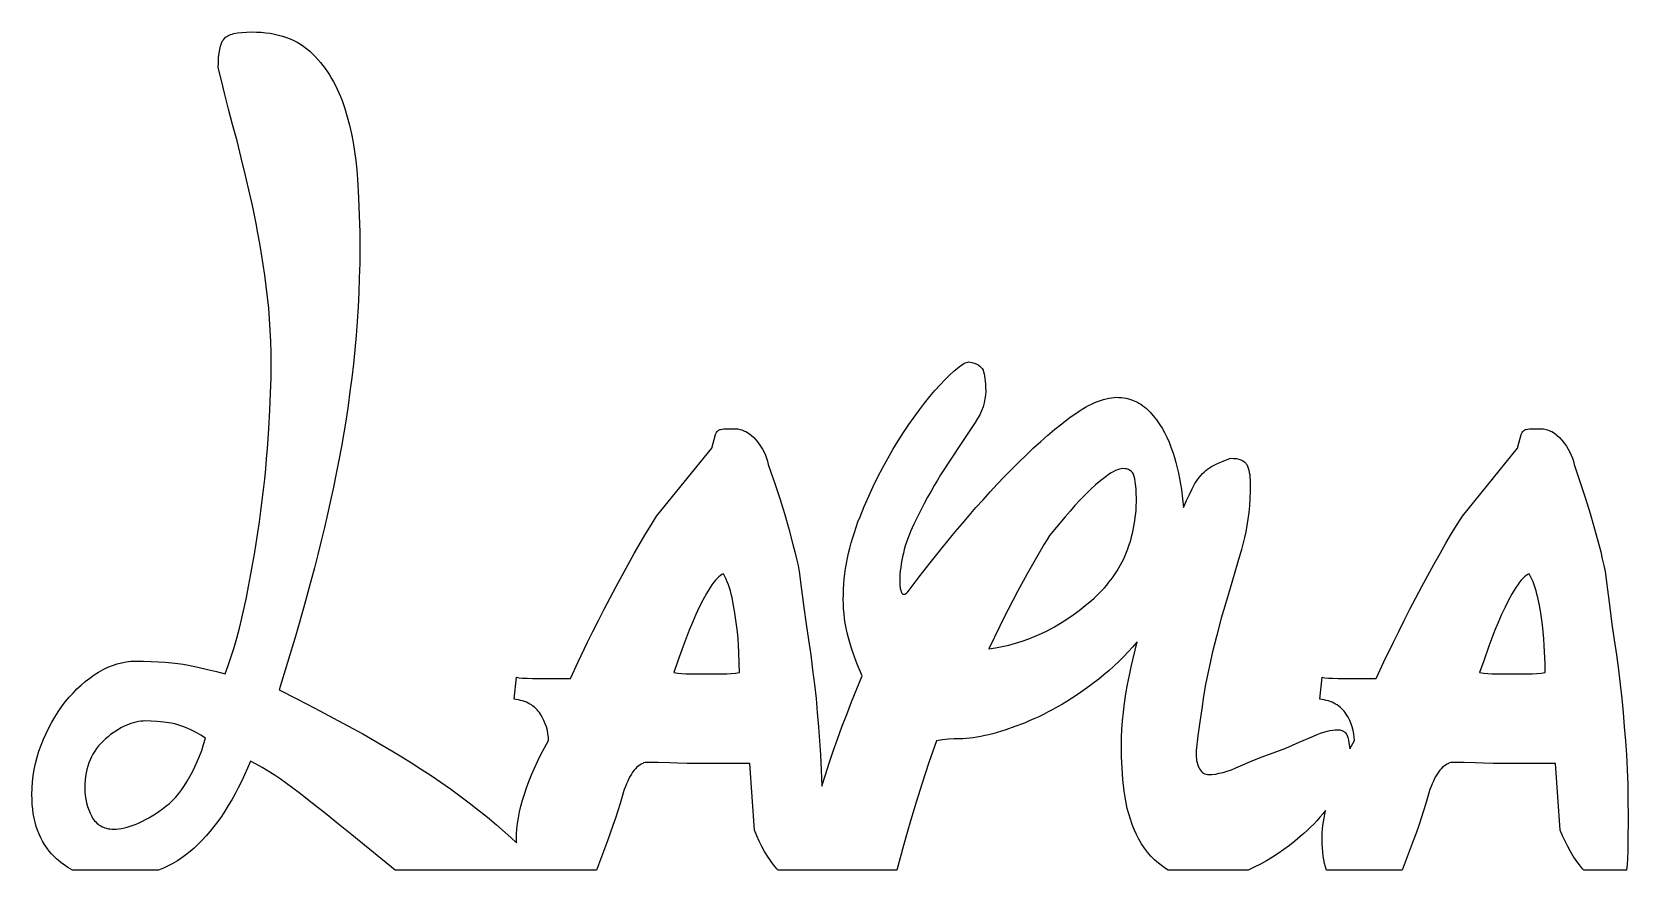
# Model space of a CAD drawing. Extents: x 42 to 180, y 16 to 89.
import ezdxf

# ---------------------------------------------------------------- set-up
doc = ezdxf.new("R2010")
doc.units = 0
doc.layers.add('CAMADA_1', color=18, linetype='CONTINUOUS')

msp = doc.modelspace()

# ---------------------------------------------------------------- linework, layer by layer
at = {"layer": 'CAMADA_1'}
for points in [[(45.25, 16.37), (45.04, 16.48), (44.83, 16.6), (44.63, 16.73), (44.43, 16.87), (44.23, 17.02), (44.04, 17.18), (43.85, 17.34), (43.67, 17.52), (43.43, 17.76), (43.22, 18.01), (43.01, 18.28), (42.82, 18.56), (42.65, 18.85), (42.49, 19.16), (42.35, 19.47), (42.22, 19.8), (42.1, 20.14), (42, 20.5), (41.92, 20.86), (41.85, 21.24), (41.8, 21.63), (41.76, 22.04), (41.74, 22.45), (41.73, 22.88), (41.75, 23.43), (41.78, 23.97), (41.84, 24.51), (41.93, 25.04), (42.04, 25.57), (42.18, 26.1), (42.34, 26.63), (42.53, 27.15), (42.73, 27.67), (42.96, 28.17), (43.19, 28.65), (43.45, 29.13), (43.71, 29.58), (44, 30.03), (44.3, 30.46), (44.61, 30.88), (44.94, 31.28), (45.28, 31.65), (45.62, 32.01), (45.98, 32.34), (46.34, 32.65), (46.72, 32.94), (47.1, 33.21), (47.49, 33.46), (47.89, 33.68), (48.29, 33.87), (48.68, 34.03), (49.08, 34.17), (49.48, 34.27), (49.88, 34.34), (50.27, 34.39), (50.67, 34.4), (51.37, 34.4), (52.04, 34.38), (52.66, 34.35), (53.25, 34.32), (53.81, 34.27), (54.32, 34.21), (54.8, 34.14), (55.24, 34.05), (56.07, 33.88), (56.88, 33.69), (57.66, 33.51), (58.42, 33.31), (58.69, 34.04), (58.94, 34.8), (59.19, 35.59), (59.42, 36.4), (59.65, 37.24), (59.86, 38.1), (60.06, 39), (60.26, 39.91), (60.44, 40.85), (60.61, 41.78), (60.78, 42.71), (60.94, 43.64), (61.09, 44.57), (61.23, 45.5), (61.37, 46.43), (61.5, 47.36), (61.62, 48.29), (61.73, 49.2), (61.83, 50.11), (61.92, 51), (62, 51.88), (62.07, 52.75), (62.14, 53.61), (62.19, 54.46), (62.28, 56.08), (62.34, 57.54), (62.38, 58.86), (62.39, 60.03), (62.38, 61.01), (62.36, 62), (62.31, 62.97), (62.25, 63.94), (62.18, 64.89), (62.08, 65.84), (61.97, 66.79), (61.84, 67.72), (61.7, 68.65), (61.56, 69.56), (61.41, 70.45), (61.25, 71.34), (61.08, 72.2), (60.91, 73.06), (60.74, 73.9), (60.55, 74.72), (60.18, 76.33), (59.81, 77.87), (59.44, 79.33), (59.06, 80.73), (58.71, 82.06), (58.38, 83.33), (58.09, 84.52), (57.82, 85.65), (57.83, 86.1), (57.85, 86.51), (57.89, 86.88), (57.95, 87.21), (58.02, 87.5), (58.1, 87.75), (58.15, 87.86), (58.2, 87.96), (58.26, 88.05), (58.32, 88.13), (58.39, 88.2), (58.46, 88.27), (58.55, 88.33), (58.65, 88.39), (58.76, 88.45), (58.89, 88.5), (59.02, 88.54), (59.16, 88.58), (59.48, 88.64), (59.85, 88.69), (60.25, 88.72), (60.7, 88.73), (61.12, 88.72), (61.52, 88.7), (61.92, 88.66), (62.3, 88.61), (62.67, 88.54), (63.03, 88.46), (63.37, 88.37), (63.71, 88.26), (64.03, 88.13), (64.34, 87.99), (64.64, 87.84), (64.93, 87.67), (65.21, 87.48), (65.47, 87.28), (65.72, 87.07), (65.97, 86.84), (66.2, 86.6), (66.42, 86.35), (66.64, 86.1), (66.85, 85.84), (67.05, 85.57), (67.24, 85.29), (67.43, 85.01), (67.6, 84.72), (67.77, 84.42), (67.94, 84.11), (68.09, 83.8), (68.24, 83.48), (68.38, 83.15), (68.51, 82.82), (68.63, 82.47), (68.75, 82.12), (68.96, 81.41), (69.15, 80.68), (69.32, 79.94), (69.47, 79.18), (69.59, 78.41), (69.7, 77.63), (69.78, 76.83), (69.84, 76.02), (69.93, 74.41), (69.99, 72.89), (70.03, 71.43), (70.04, 70.06), (70.03, 68.77), (70, 67.5), (69.96, 66.23), (69.9, 64.98), (69.82, 63.74), (69.73, 62.51), (69.62, 61.28), (69.49, 60.08), (69.35, 58.87), (69.19, 57.68), (69.03, 56.48), (68.85, 55.3), (68.65, 54.11), (68.45, 52.93), (68.23, 51.76), (68, 50.59), (67.76, 49.42), (67.51, 48.26), (67.25, 47.1), (66.98, 45.94), (66.71, 44.78), (66.42, 43.62), (66.12, 42.46), (65.82, 41.3), (65.18, 38.99), (64.51, 36.65), (63.81, 34.29), (63.09, 31.92), (64.6, 31.15), (66.16, 30.34), (67.78, 29.49), (69.44, 28.59), (70.29, 28.13), (71.13, 27.65), (71.97, 27.16), (72.82, 26.66), (73.66, 26.14), (74.51, 25.61), (75.35, 25.07), (76.2, 24.52), (77.03, 23.95), (77.86, 23.37), (78.68, 22.78), (79.49, 22.17), (80.28, 21.55), (81.06, 20.92), (81.84, 20.27), (82.6, 19.6), (83.09, 19.17), (83.56, 18.72), (83.56, 19.01), (83.57, 19.46), (83.6, 19.92), (83.65, 20.4), (83.73, 20.88), (83.83, 21.38), (83.95, 21.89), (84.09, 22.4), (84.25, 22.93), (84.44, 23.47), (84.64, 24.02), (84.87, 24.58), (85.12, 25.15), (85.39, 25.74), (85.68, 26.33), (86, 26.93), (86.34, 27.55), (86.33, 27.85), (86.29, 28.14), (86.24, 28.43), (86.16, 28.72), (86.06, 29), (85.94, 29.28), (85.8, 29.56), (85.64, 29.83), (85.55, 29.97), (85.45, 30.09), (85.35, 30.21), (85.24, 30.32), (85.12, 30.43), (84.99, 30.53), (84.86, 30.62), (84.72, 30.7), (84.58, 30.78), (84.42, 30.85), (84.26, 30.91), (84.1, 30.97), (83.92, 31.02), (83.74, 31.06), (83.55, 31.1), (83.36, 31.12), (83.56, 33.01), (83.79, 32.97), (84.1, 32.94), (84.49, 32.92), (84.95, 32.91), (88.22, 32.91), (88.89, 34.34), (89.71, 36.04), (90.17, 36.97), (90.64, 37.92), (91.14, 38.88), (91.65, 39.86), (92.17, 40.85), (92.69, 41.81), (93.21, 42.76), (93.74, 43.69), (94.25, 44.58), (94.74, 45.41), (95.22, 46.19), (95.67, 46.92), (100.44, 52.78), (100.74, 53.97), (100.84, 54.14), (100.89, 54.22), (100.95, 54.28), (101, 54.33), (101.06, 54.37), (101.12, 54.4), (101.18, 54.41), (101.32, 54.44), (101.47, 54.45), (101.83, 54.46), (102.43, 54.46), (102.55, 54.46), (102.67, 54.45), (102.79, 54.43), (102.91, 54.4), (103.03, 54.37), (103.15, 54.32), (103.27, 54.27), (103.38, 54.22), (103.61, 54.08), (103.83, 53.91), (104.05, 53.7), (104.26, 53.47), (104.46, 53.22), (104.64, 52.97), (104.8, 52.71), (104.95, 52.45), (105.07, 52.19), (105.17, 51.93), (105.25, 51.66), (105.31, 51.39), (105.9, 49.65), (106.1, 49.06), (106.3, 48.46), (106.7, 47.16), (107.08, 45.82), (107.44, 44.48), (107.61, 43.83), (107.75, 43.23), (107.88, 42.67), (107.99, 42.15), (108.19, 40.55), (108.38, 39.03), (108.58, 37.6), (108.78, 36.24), (108.97, 34.94), (109.14, 33.66), (109.29, 32.4), (109.43, 31.17), (109.54, 29.96), (109.65, 28.74), (109.74, 27.52), (109.82, 26.31), (109.89, 24.98), (109.94, 23.6), (110.25, 24.59), (110.57, 25.6), (110.92, 26.63), (111.28, 27.68), (111.67, 28.74), (112.08, 29.81), (112.5, 30.9), (112.95, 32.01), (113.41, 33.13), (113.23, 33.54), (113.07, 33.95), (112.91, 34.36), (112.76, 34.77), (112.61, 35.18), (112.48, 35.6), (112.35, 36.01), (112.24, 36.43), (112.13, 36.85), (112.04, 37.26), (111.96, 37.68), (111.9, 38.09), (111.85, 38.5), (111.81, 38.91), (111.79, 39.32), (111.78, 39.73), (111.79, 40.17), (111.81, 40.61), (111.83, 41.06), (111.87, 41.5), (111.92, 41.94), (111.99, 42.39), (112.06, 42.83), (112.14, 43.28), (112.24, 43.72), (112.35, 44.17), (112.47, 44.62), (112.6, 45.07), (112.74, 45.52), (112.89, 45.97), (113.05, 46.42), (113.23, 46.87), (113.6, 47.76), (113.98, 48.64), (114.37, 49.49), (114.78, 50.32), (115.2, 51.13), (115.63, 51.91), (116.07, 52.68), (116.53, 53.42), (116.99, 54.14), (117.45, 54.83), (117.91, 55.48), (118.36, 56.1), (118.81, 56.69), (119.26, 57.25), (119.7, 57.77), (120.14, 58.26), (120.57, 58.71), (120.96, 59.1), (121.32, 59.43), (121.65, 59.71), (121.94, 59.93), (122.08, 60.02), (122.2, 60.09), (122.32, 60.15), (122.43, 60.2), (122.54, 60.23), (122.63, 60.25), (122.87, 60.2), (123.08, 60.14), (123.27, 60.06), (123.43, 59.98), (123.57, 59.88), (123.69, 59.77), (123.78, 59.66), (123.85, 59.53), (123.9, 59.38), (123.95, 59.21), (123.99, 59.02), (124.02, 58.8), (124.04, 58.57), (124.06, 58.31), (124.07, 58.02), (124.08, 57.72), (124.06, 57.38), (124.02, 57.04), (123.95, 56.7), (123.85, 56.36), (123.72, 56.02), (123.57, 55.68), (123.38, 55.35), (123.17, 55.01), (121.97, 53.2), (120.19, 50.49), (119.92, 50.04), (119.64, 49.58), (119.36, 49.08), (119.07, 48.57), (118.78, 48.02), (118.49, 47.45), (117.88, 46.24), (117.74, 45.92), (117.6, 45.61), (117.47, 45.29), (117.35, 44.98), (117.24, 44.67), (117.14, 44.35), (117.05, 44.04), (116.97, 43.73), (116.9, 43.42), (116.84, 43.11), (116.78, 42.8), (116.74, 42.49), (116.71, 42.19), (116.68, 41.88), (116.67, 41.57), (116.66, 41.27), (116.68, 40.98), (116.71, 40.68), (116.74, 40.53), (116.79, 40.4), (116.85, 40.28), (116.94, 40.18), (117.12, 40.18), (117.14, 40.19), (117.17, 40.21), (117.25, 40.27), (117.35, 40.39), (117.48, 40.54), (118.34, 41.67), (119.29, 42.88), (120.33, 44.18), (121.45, 45.56), (122.05, 46.27), (122.64, 46.97), (123.24, 47.66), (123.85, 48.34), (124.46, 49.01), (125.08, 49.68), (125.71, 50.34), (126.34, 50.98), (126.97, 51.62), (127.59, 52.22), (128.21, 52.81), (128.83, 53.37), (129.45, 53.9), (130.06, 54.42), (130.66, 54.9), (131.26, 55.37), (131.56, 55.59), (131.85, 55.79), (132.14, 55.98), (132.42, 56.16), (132.69, 56.32), (132.96, 56.47), (133.23, 56.6), (133.49, 56.72), (133.74, 56.83), (133.99, 56.92), (134.24, 57), (134.47, 57.06), (134.71, 57.11), (134.93, 57.15), (135.16, 57.17), (135.37, 57.18), (135.59, 57.17), (135.8, 57.16), (136, 57.13), (136.2, 57.1), (136.4, 57.05), (136.59, 57), (136.77, 56.93), (136.96, 56.86), (137.14, 56.78), (137.31, 56.68), (137.48, 56.58), (137.65, 56.46), (137.81, 56.34), (137.96, 56.21), (138.12, 56.06), (138.27, 55.91), (138.55, 55.59), (138.82, 55.25), (139.07, 54.89), (139.31, 54.52), (139.52, 54.13), (139.72, 53.73), (139.91, 53.31), (140.07, 52.88), (140.23, 52.44), (140.37, 51.99), (140.5, 51.54), (140.62, 51.09), (140.72, 50.63), (140.82, 50.16), (140.91, 49.69), (140.98, 49.22), (141.08, 48.42), (141.16, 47.67), (141.43, 48.26), (141.68, 48.8), (141.92, 49.29), (142.15, 49.74), (142.28, 49.93), (142.41, 50.11), (142.54, 50.28), (142.67, 50.44), (142.81, 50.59), (142.95, 50.73), (143.1, 50.86), (143.24, 50.98), (143.41, 51.09), (143.59, 51.21), (143.8, 51.32), (144.04, 51.44), (144.3, 51.56), (144.58, 51.68), (145.23, 51.92), (145.49, 51.91), (145.73, 51.89), (145.94, 51.85), (146.12, 51.79), (146.29, 51.71), (146.42, 51.61), (146.53, 51.5), (146.58, 51.44), (146.62, 51.38), (146.69, 51.23), (146.75, 51.07), (146.8, 50.89), (146.84, 50.69), (146.88, 50.48), (146.9, 50.25), (146.91, 50), (146.92, 49.74), (146.91, 49.08), (146.89, 48.44), (146.85, 47.82), (146.79, 47.23), (146.72, 46.66), (146.64, 46.11), (146.54, 45.58), (146.42, 45.07), (146.16, 44.05), (145.86, 42.98), (145.54, 41.87), (145.18, 40.7), (144.81, 39.45), (144.42, 38.1), (144.04, 36.65), (143.64, 35.09), (143.45, 34.25), (143.26, 33.35), (143.07, 32.39), (142.9, 31.38), (142.73, 30.3), (142.56, 29.16), (142.4, 27.96), (142.25, 26.7), (142.25, 26.3), (142.26, 26.13), (142.27, 25.96), (142.29, 25.81), (142.33, 25.65), (142.37, 25.51), (142.42, 25.37), (142.48, 25.23), (142.55, 25.11), (142.63, 24.99), (142.71, 24.89), (142.8, 24.8), (142.9, 24.73), (143, 24.68), (143.11, 24.64), (143.22, 24.62), (143.34, 24.61), (143.62, 24.62), (143.92, 24.66), (144.24, 24.72), (144.57, 24.8), (144.92, 24.9), (145.29, 25.03), (145.67, 25.18), (146.07, 25.36), (146.93, 25.73), (147.87, 26.11), (148.9, 26.5), (150, 26.89), (151.14, 27.4), (152.38, 27.94), (152.7, 28.07), (153, 28.18), (153.28, 28.27), (153.55, 28.35), (153.8, 28.41), (154.04, 28.45), (154.26, 28.48), (154.47, 28.48), (154.66, 28.47), (154.74, 28.45), (154.82, 28.43), (154.9, 28.4), (154.97, 28.36), (155.04, 28.31), (155.1, 28.26), (155.16, 28.2), (155.21, 28.13), (155.25, 28.06), (155.3, 27.98), (155.36, 27.8), (155.41, 27.59), (155.47, 27.18), (155.52, 26.82), (155.91, 27.55), (155.9, 27.85), (155.86, 28.14), (155.81, 28.43), (155.73, 28.72), (155.64, 29), (155.52, 29.28), (155.37, 29.56), (155.21, 29.83), (155.12, 29.97), (155.02, 30.09), (154.92, 30.21), (154.81, 30.32), (154.69, 30.43), (154.56, 30.53), (154.43, 30.62), (154.29, 30.7), (154.15, 30.78), (153.99, 30.85), (153.83, 30.91), (153.67, 30.97), (153.49, 31.02), (153.31, 31.06), (153.12, 31.1), (152.93, 31.12), (153.13, 33.01), (153.36, 32.97), (153.67, 32.94), (154.06, 32.92), (154.52, 32.91), (157.79, 32.91), (158.46, 34.34), (159.28, 36.04), (159.74, 36.97), (160.21, 37.92), (160.71, 38.88), (161.22, 39.86), (161.74, 40.85), (162.26, 41.81), (162.78, 42.76), (163.31, 43.69), (163.82, 44.58), (164.31, 45.41), (164.79, 46.19), (165.24, 46.92), (170.01, 52.78), (170.31, 53.97), (170.41, 54.14), (170.46, 54.22), (170.52, 54.28), (170.58, 54.33), (170.63, 54.37), (170.69, 54.4), (170.75, 54.41), (170.89, 54.44), (171.04, 54.45), (171.4, 54.46), (172, 54.46), (172.12, 54.46), (172.24, 54.45), (172.36, 54.43), (172.48, 54.4), (172.6, 54.37), (172.72, 54.32), (172.84, 54.27), (172.95, 54.22), (173.18, 54.08), (173.4, 53.91), (173.62, 53.7), (173.83, 53.47), (174.03, 53.22), (174.22, 52.97), (174.38, 52.71), (174.52, 52.45), (174.64, 52.19), (174.74, 51.93), (174.82, 51.66), (174.88, 51.39), (175.47, 49.65), (175.67, 49.06), (175.87, 48.46), (176.27, 47.16), (176.65, 45.82), (177.01, 44.48), (177.18, 43.83), (177.32, 43.23), (177.45, 42.67), (177.56, 42.15), (177.76, 40.55), (177.96, 39.03), (178.15, 37.6), (178.35, 36.24), (178.54, 34.94), (178.71, 33.66), (178.86, 32.4), (179, 31.17), (179.12, 29.96), (179.22, 28.74), (179.31, 27.52), (179.4, 26.31), (179.46, 25.06), (179.51, 23.76), (179.53, 22.41), (179.54, 20.99), (179.53, 18.8), (179.52, 17.99), (179.49, 17.37), (179.46, 16.86), (179.41, 16.37), (175.72, 16.37), (175.62, 16.48), (175.34, 16.82), (175.07, 17.19), (174.81, 17.57), (174.57, 17.98), (174.33, 18.4), (174.1, 18.85), (173.89, 19.32), (173.68, 19.8), (173.29, 25.56), (170.11, 25.56), (167.89, 25.58), (167.05, 25.59), (166.38, 25.61), (165.38, 25.65), (164.65, 25.66), (164.42, 25.66), (164.25, 25.64), (164.13, 25.61), (164.08, 25.59), (164.05, 25.56), (163.92, 25.51), (163.78, 25.43), (163.66, 25.34), (163.53, 25.24), (163.41, 25.12), (163.29, 24.98), (163.17, 24.83), (163.06, 24.66), (162.95, 24.47), (162.84, 24.27), (162.74, 24.05), (162.64, 23.82), (162.54, 23.57), (162.44, 23.31), (162.35, 23.03), (162.26, 22.73), (162.08, 22.12), (161.89, 21.49), (161.69, 20.86), (161.47, 20.21), (161.24, 19.56), (161, 18.89), (160.74, 18.21), (160.48, 17.52), (160.04, 16.37), (153.51, 16.37), (153.42, 16.65), (153.34, 16.94), (153.28, 17.25), (153.22, 17.57), (153.18, 17.91), (153.15, 18.26), (153.13, 18.63), (153.13, 19.01), (153.13, 19.3), (153.14, 19.6), (153.17, 19.91), (153.2, 20.22), (153.24, 20.53), (153.3, 20.85), (153.36, 21.18), (153.43, 21.51), (153.18, 21.21), (152.93, 20.92), (152.67, 20.63), (152.4, 20.34), (152.12, 20.06), (151.84, 19.79), (151.54, 19.52), (151.24, 19.25), (150.77, 18.86), (150.3, 18.49), (149.82, 18.13), (149.33, 17.79), (148.83, 17.47), (148.32, 17.17), (147.8, 16.88), (147.27, 16.62), (146.73, 16.37), (139.84, 16.37), (139.6, 16.51), (139.37, 16.67), (139.01, 16.95), (138.67, 17.25), (138.35, 17.57), (138.05, 17.91), (137.78, 18.26), (137.53, 18.64), (137.3, 19.03), (137.09, 19.45), (136.9, 19.87), (136.72, 20.31), (136.57, 20.76), (136.43, 21.22), (136.31, 21.69), (136.2, 22.17), (136.11, 22.67), (136.04, 23.17), (135.93, 24.18), (135.86, 25.17), (135.83, 25.66), (135.81, 26.14), (135.8, 26.62), (135.8, 27.09), (135.81, 27.8), (135.84, 28.52), (135.89, 29.26), (135.97, 30.01), (136.07, 30.78), (136.19, 31.57), (136.33, 32.38), (136.49, 33.2), (136.65, 33.92), (136.81, 34.64), (136.98, 35.36), (137.15, 36.07), (136.78, 35.63), (136.39, 35.21), (135.99, 34.79), (135.58, 34.38), (135.16, 33.99), (134.73, 33.6), (134.29, 33.23), (133.84, 32.86), (133.45, 32.56), (133.07, 32.27), (132.68, 31.98), (132.28, 31.71), (131.89, 31.44), (131.5, 31.18), (131.1, 30.93), (130.7, 30.69), (130.29, 30.46), (129.89, 30.23), (129.48, 30.02), (129.08, 29.81), (128.67, 29.61), (128.25, 29.42), (127.84, 29.24), (127.42, 29.06), (126.6, 28.75), (125.82, 28.47), (125.44, 28.35), (125.06, 28.24), (124.7, 28.14), (124.35, 28.05), (124, 27.97), (123.66, 27.9), (123.33, 27.84), (123.01, 27.79), (122.7, 27.76), (122.4, 27.73), (122.1, 27.71), (121.82, 27.71), (121.35, 27.7), (120.87, 27.66), (120.36, 27.61), (119.83, 27.53), (119.18, 25.64), (118.6, 23.88), (118.07, 22.23), (117.61, 20.7), (117.29, 19.6), (116.99, 18.5), (116.69, 17.43), (116.41, 16.37), (106.15, 16.37), (106.05, 16.48), (105.77, 16.82), (105.5, 17.19), (105.24, 17.57), (104.99, 17.98), (104.76, 18.4), (104.53, 18.85), (104.32, 19.32), (104.11, 19.8), (103.72, 25.56), (100.54, 25.56), (98.32, 25.58), (97.47, 25.59), (96.81, 25.61), (95.81, 25.65), (95.08, 25.66), (94.85, 25.66), (94.68, 25.64), (94.55, 25.61), (94.51, 25.59), (94.48, 25.56), (94.34, 25.51), (94.21, 25.43), (94.08, 25.34), (93.96, 25.24), (93.84, 25.12), (93.72, 24.98), (93.6, 24.83), (93.49, 24.66), (93.38, 24.47), (93.27, 24.27), (93.17, 24.05), (93.06, 23.82), (92.97, 23.57), (92.87, 23.31), (92.78, 23.03), (92.69, 22.73), (92.51, 22.12), (92.32, 21.49), (92.11, 20.86), (91.9, 20.21), (91.67, 19.56), (91.43, 18.89), (91.17, 18.21), (90.9, 17.52), (90.47, 16.37), (73.1, 16.37), (71.21, 17.88), (69.34, 19.41), (68.2, 20.34), (67.07, 21.26), (65.94, 22.15), (64.82, 23.03), (64.27, 23.45), (63.72, 23.85), (63.18, 24.23), (62.65, 24.58), (62.13, 24.91), (61.61, 25.22), (61.1, 25.5), (60.6, 25.76), (60.35, 25.16), (60.09, 24.58), (59.83, 24.02), (59.55, 23.47), (59.27, 22.94), (58.99, 22.43), (58.69, 21.93), (58.39, 21.45), (58.09, 20.99), (57.77, 20.55), (57.45, 20.13), (57.12, 19.72), (56.78, 19.33), (56.44, 18.96), (56.09, 18.6), (55.74, 18.26), (55.39, 17.96), (55.03, 17.68), (54.67, 17.41), (54.29, 17.17), (53.9, 16.94), (53.5, 16.73), (53.09, 16.54), (52.67, 16.37)], [(124.35, 35.48), (124.93, 35.56), (125.51, 35.67), (126.09, 35.79), (126.66, 35.95), (127.23, 36.12), (127.8, 36.32), (128.36, 36.55), (128.91, 36.79), (129.46, 37.06), (130.01, 37.36), (130.55, 37.68), (131.09, 38.02), (131.63, 38.39), (132.16, 38.78), (132.68, 39.2), (133.21, 39.64), (133.44, 39.85), (133.68, 40.07), (133.9, 40.29), (134.12, 40.51), (134.33, 40.74), (134.53, 40.97), (134.72, 41.21), (134.91, 41.45), (135.08, 41.69), (135.26, 41.94), (135.42, 42.2), (135.57, 42.45), (135.72, 42.72), (135.86, 42.98), (136, 43.25), (136.12, 43.53), (136.24, 43.81), (136.35, 44.09), (136.45, 44.38), (136.55, 44.67), (136.63, 44.96), (136.71, 45.26), (136.78, 45.57), (136.85, 45.88), (136.91, 46.19), (136.96, 46.51), (137, 46.83), (137.03, 47.15), (137.06, 47.48), (137.08, 47.82), (137.09, 48.16), (137.09, 48.5), (137.08, 48.87), (137.06, 49.27), (137.02, 49.68), (136.96, 50.13), (136.91, 50.34), (136.88, 50.43), (136.84, 50.52), (136.8, 50.6), (136.75, 50.68), (136.69, 50.74), (136.63, 50.8), (136.56, 50.86), (136.49, 50.9), (136.41, 50.94), (136.32, 50.97), (136.23, 51), (136.13, 51.01), (135.92, 51.03), (135.78, 51.02), (135.62, 50.99), (135.46, 50.93), (135.28, 50.86), (135.1, 50.76), (134.9, 50.65), (134.69, 50.51), (134.47, 50.35), (134.02, 50), (133.57, 49.62), (133.12, 49.21), (132.66, 48.77), (132.22, 48.31), (131.78, 47.84), (131.36, 47.36), (130.95, 46.87), (130.2, 45.97), (129.59, 45.24), (129.38, 44.92), (129.13, 44.5), (128.46, 43.35), (127.67, 41.93), (126.83, 40.41), (126.41, 39.63), (126.02, 38.87), (125.65, 38.14), (125.3, 37.43)], [(97.16, 33.41), (97.51, 33.37), (97.86, 33.33), (98.2, 33.32), (98.55, 33.31), (101.33, 33.31), (101.72, 33.32), (102.1, 33.33), (102.47, 33.37), (102.82, 33.41), (102.81, 34.2), (102.77, 35.2), (102.74, 35.75), (102.7, 36.33), (102.64, 36.92), (102.57, 37.53), (102.49, 38.15), (102.4, 38.75), (102.29, 39.34), (102.18, 39.91), (102.11, 40.2), (102.04, 40.47), (101.96, 40.74), (101.87, 40.99), (101.77, 41.24), (101.66, 41.49), (101.55, 41.72), (101.43, 41.95), (101.31, 41.89), (101.17, 41.8), (101.04, 41.69), (100.9, 41.55), (100.75, 41.39), (100.6, 41.21), (100.45, 40.99), (100.29, 40.76), (99.97, 40.24), (99.66, 39.68), (99.35, 39.07), (99.05, 38.42), (98.76, 37.75), (98.48, 37.07), (98.21, 36.39), (97.96, 35.69), (97.51, 34.43)], [(166.73, 33.41), (167.08, 33.37), (167.43, 33.33), (167.78, 33.32), (168.12, 33.31), (170.9, 33.31), (171.29, 33.32), (171.67, 33.33), (172.04, 33.37), (172.39, 33.41), (172.38, 34.2), (172.34, 35.2), (172.31, 35.75), (172.27, 36.33), (172.21, 36.92), (172.15, 37.53), (172.06, 38.15), (171.97, 38.75), (171.87, 39.34), (171.75, 39.91), (171.68, 40.2), (171.61, 40.47), (171.53, 40.74), (171.44, 40.99), (171.34, 41.24), (171.24, 41.49), (171.12, 41.72), (171, 41.95), (170.88, 41.89), (170.75, 41.8), (170.61, 41.69), (170.47, 41.55), (170.32, 41.39), (170.17, 41.21), (170.02, 40.99), (169.86, 40.76), (169.54, 40.24), (169.23, 39.68), (168.92, 39.07), (168.62, 38.42), (168.33, 37.75), (168.05, 37.07), (167.78, 36.39), (167.53, 35.69), (167.08, 34.43)], [(56.73, 27.75), (56.31, 28.01), (55.91, 28.24), (55.52, 28.44), (55.14, 28.62), (54.77, 28.76), (54.42, 28.88), (54.08, 28.98), (53.75, 29.04), (53.13, 29.13), (52.56, 29.19), (52.04, 29.23), (51.56, 29.24), (51.35, 29.23), (51.14, 29.21), (50.93, 29.18), (50.71, 29.14), (50.5, 29.09), (50.28, 29.02), (50.07, 28.94), (49.85, 28.85), (49.63, 28.75), (49.42, 28.64), (49.2, 28.51), (48.98, 28.37), (48.76, 28.22), (48.53, 28.06), (48.31, 27.88), (48.09, 27.7), (47.87, 27.5), (47.67, 27.3), (47.48, 27.08), (47.31, 26.86), (47.15, 26.62), (47, 26.38), (46.87, 26.13), (46.75, 25.87), (46.64, 25.61), (46.55, 25.33), (46.48, 25.04), (46.41, 24.75), (46.36, 24.44), (46.33, 24.13), (46.31, 23.81), (46.3, 23.48), (46.31, 23.13), (46.34, 22.8), (46.38, 22.48), (46.45, 22.16), (46.53, 21.86), (46.64, 21.56), (46.76, 21.27), (46.9, 20.99), (46.97, 20.86), (47.06, 20.74), (47.14, 20.62), (47.24, 20.52), (47.34, 20.42), (47.44, 20.33), (47.55, 20.25), (47.67, 20.18), (47.79, 20.11), (47.91, 20.06), (48.04, 20.01), (48.18, 19.97), (48.32, 19.94), (48.47, 19.92), (48.63, 19.91), (48.78, 19.9), (49.01, 19.91), (49.24, 19.93), (49.48, 19.96), (49.72, 20.01), (49.96, 20.07), (50.22, 20.15), (50.47, 20.23), (50.73, 20.34), (51, 20.45), (51.27, 20.58), (51.55, 20.72), (51.83, 20.88), (52.12, 21.05), (52.41, 21.23), (52.7, 21.43), (53, 21.64), (53.3, 21.87), (53.6, 22.12), (53.88, 22.38), (54.15, 22.67), (54.41, 22.98), (54.67, 23.31), (54.92, 23.66), (55.15, 24.04), (55.38, 24.43), (55.6, 24.84), (55.81, 25.27), (56.01, 25.73), (56.2, 26.2), (56.39, 26.7), (56.56, 27.21)]]:
    msp.add_lwpolyline(points, close=True, dxfattribs=at)

doc.saveas('drawing.dxf')
